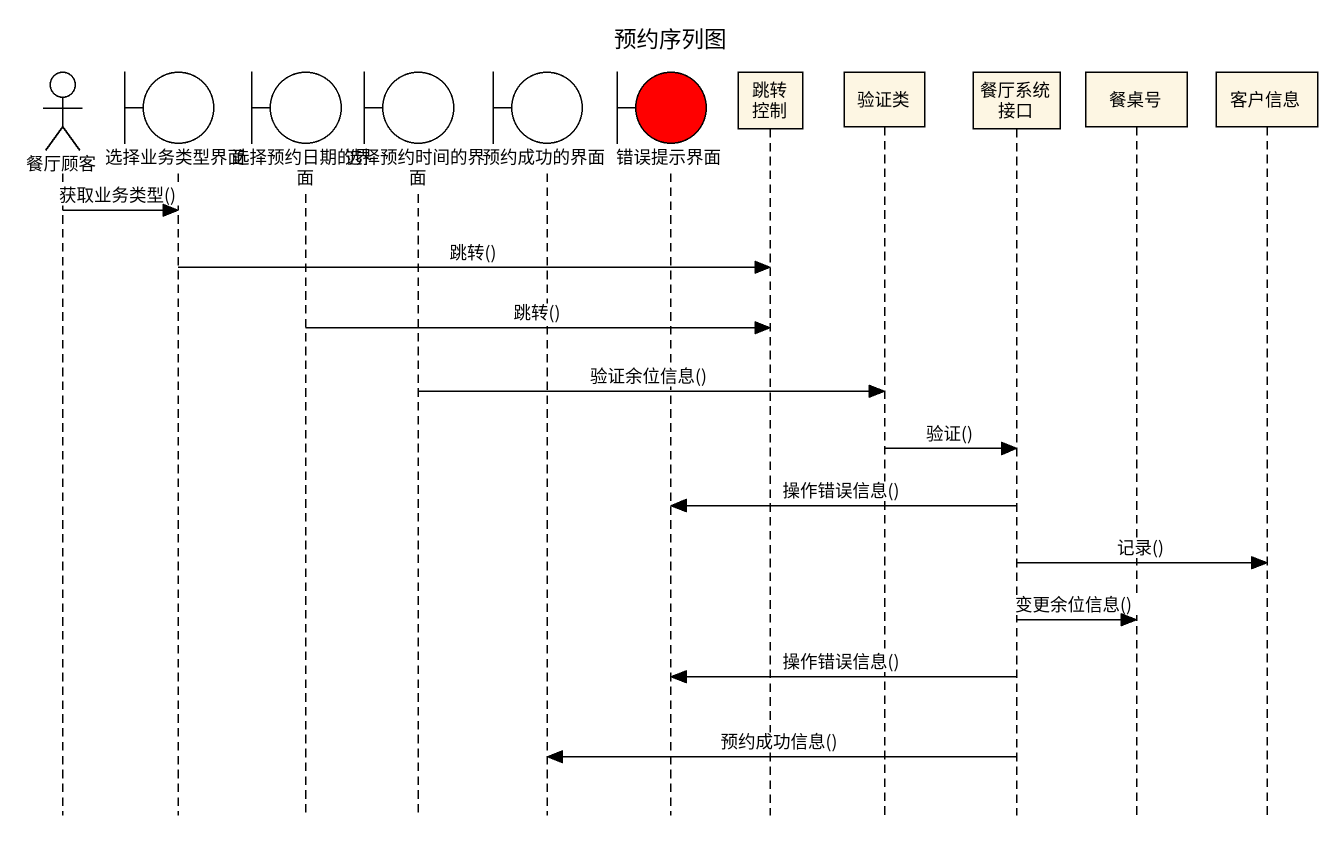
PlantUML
@startuml
title 预约序列图
hide footbox
actor 餐厅顾客
boundary 选择业务类型界面
boundary 选择预约日期的界面
boundary 选择预约时间的界面
boundary 预约成功的界面
boundary 错误提示界面 #FF0000
participant 跳转控制
participant 验证类
participant 餐厅系统接口
participant 餐桌号
participant 客户信息

餐厅顾客 -> 选择业务类型界面 : 获取业务类型()
选择业务类型界面 -> 跳转控制 : 跳转()
选择预约日期的界面 -> 跳转控制 : 跳转()
选择预约时间的界面 -> 验证类 : 验证余位信息()
验证类 -> 餐厅系统接口 : 验证()
餐厅系统接口 -> 错误提示界面 : 操作错误信息()
餐厅系统接口 -> 客户信息 : 记录()
餐厅系统接口 -> 餐桌号 : 变更余位信息()
餐厅系统接口 -> 错误提示界面 : 操作错误信息()
餐厅系统接口 -> 预约成功的界面 : 预约成功信息()
@enduml
